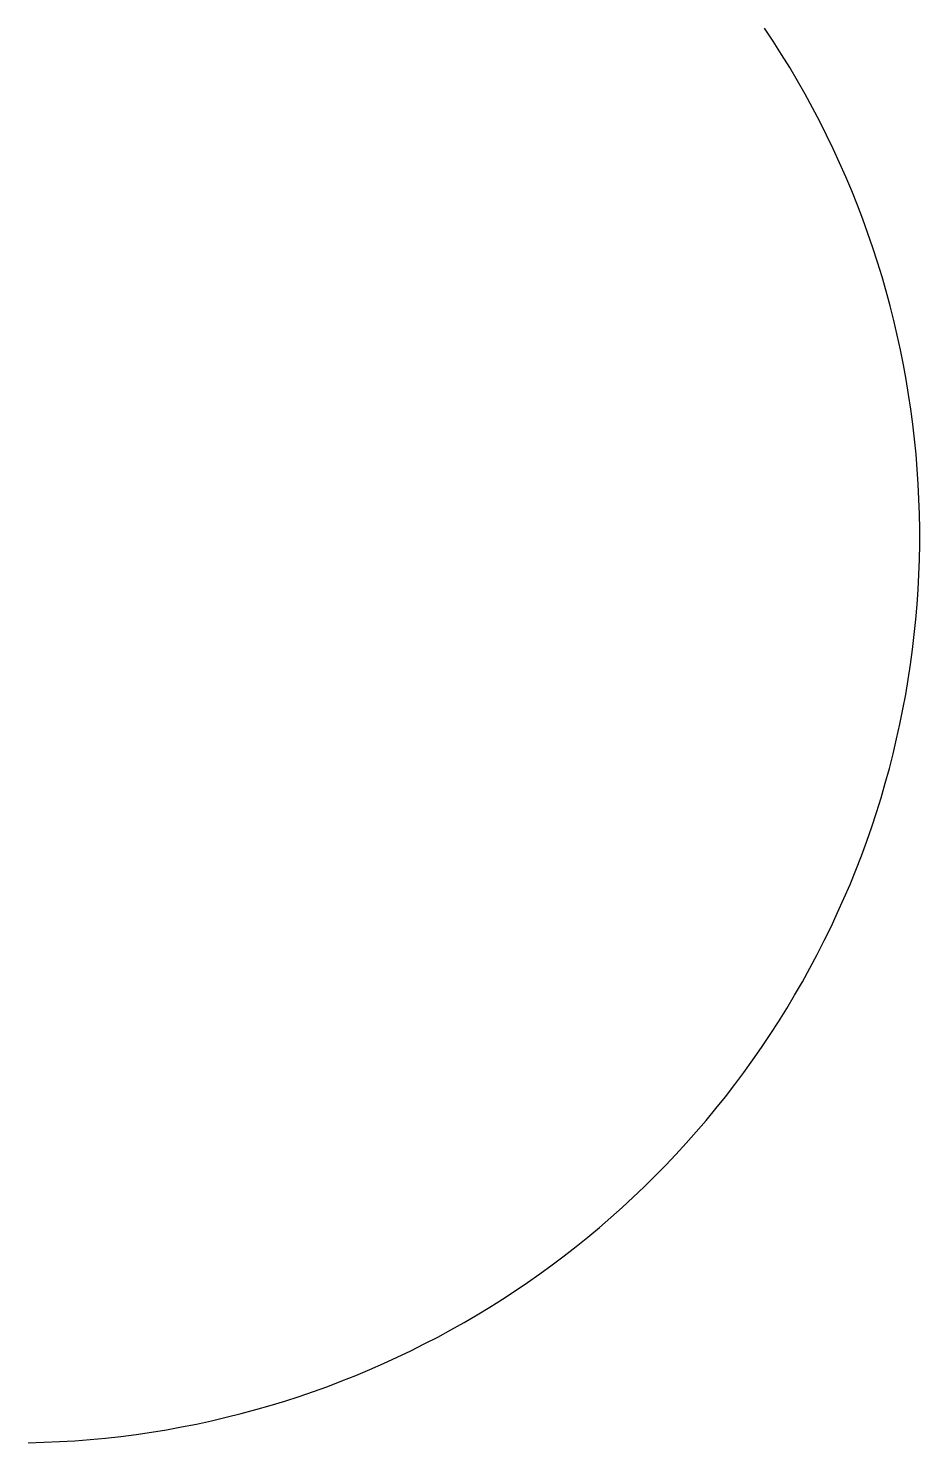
# Model space of a CAD drawing. Units: millimetres on the paper. Extents: x -12.43 to -8.38, y 13.13 to 19.56.
import ezdxf

# ---------------------------------------------------------------- set-up
doc = ezdxf.new("R2010")
doc.units = ezdxf.units.MM
doc.layers.add('0-0_0', color=4, linetype='Continuous')

msp = doc.modelspace()

# ---------------------------------------------------------------- linework, layer by layer
at = {"layer": '0-0_0'}
msp.add_arc((-12.5, 17.25), 4.125, 271, 34, dxfattribs=at)

doc.saveas('drawing.dxf')
